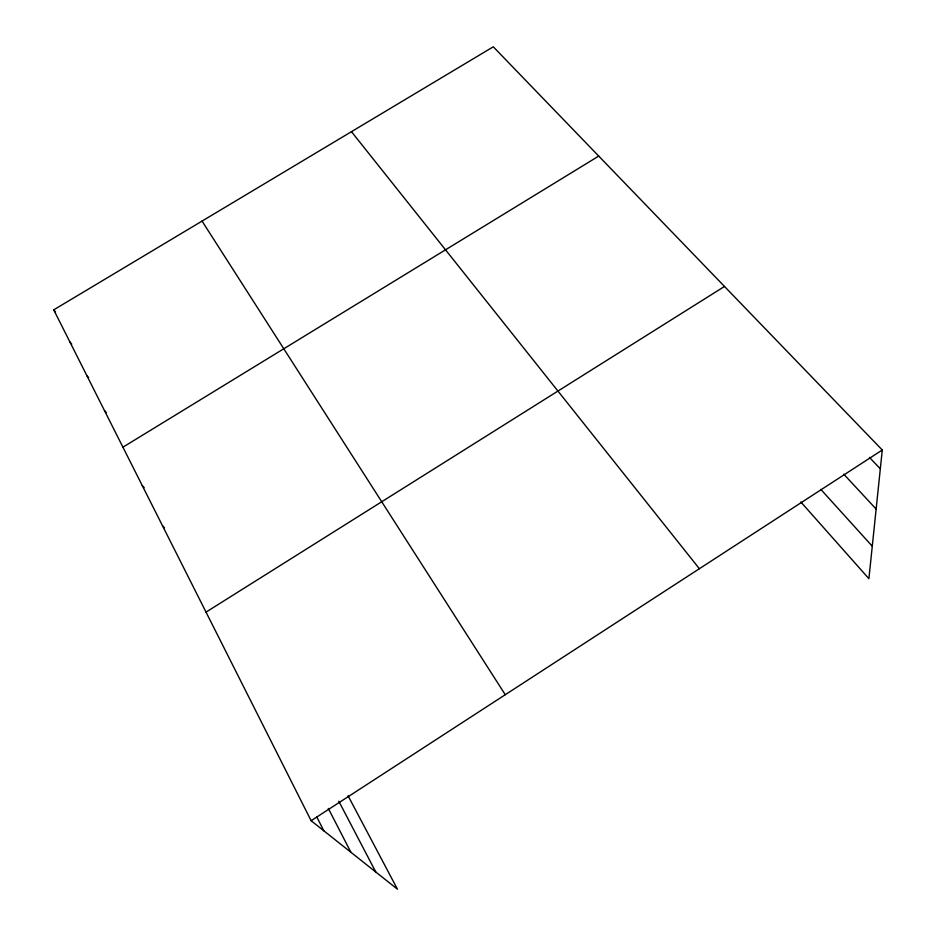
<?xml version="1.0" encoding="UTF-8"?>
<svg xmlns="http://www.w3.org/2000/svg" width="936" height="936" viewBox="0 0 936 936"><rect width="100%" height="100%" fill="white"/><g stroke="black" fill="none" stroke-linecap="round" stroke-linejoin="round"><path stroke-width="1.4" d="M348.075 795.799L397.449 889.2L311.126 820.72L53.726 309.851L493.295 46.8L882.274 450.005L868.9 578.694L800.853 501.988M311.126 820.72L882.274 450.005M206.025 612.121L724.487 286.451M122.932 447.186L598.724 156.078M869.439 457.388L880.32 468.807M162.49 525.704L164.385 527.728M843.757 474.166L876.131 509.067M142.249 485.527L144.156 487.621M820.79 489.364L872.27 546.215M104.469 410.553L106.271 412.624M86.814 375.523L88.627 377.629M69.919 341.979L71.733 344.132M53.726 309.851L55.54 312.027M351.468 131.672L699.367 568.714M202.047 221.083L505.264 694.711M338.785 801.204L375.792 872.013M328.302 808.412L350.906 852.275M316.637 816.613L323.833 830.794"/></g></svg>
